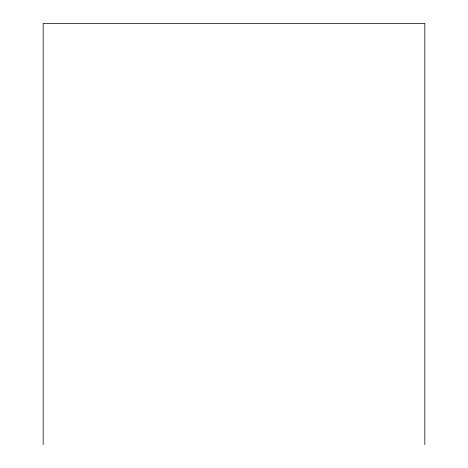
<?xml version="1.0" encoding="UTF-8"?>
<svg xmlns="http://www.w3.org/2000/svg" width="468" height="468" viewBox="0 0 468 468"><rect width="100%" height="100%" fill="white"/><g stroke="black" fill="none" stroke-linecap="round" stroke-linejoin="round"><path stroke-width="0.7" d="M424.821 444.6L424.821 23.4L43.179 23.4L43.179 444.6"/></g></svg>
